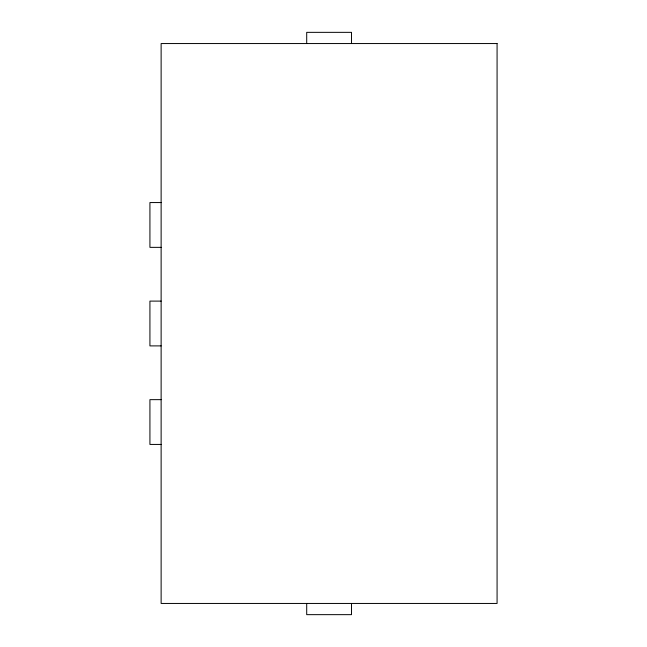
<?xml version="1.0" encoding="UTF-8"?>
<svg xmlns="http://www.w3.org/2000/svg" width="647" height="647" viewBox="0 0 647 647"><rect width="100%" height="100%" fill="white"/><g stroke="black" fill="none" stroke-linecap="round" stroke-linejoin="round"><path stroke-width="0.97" d="M161.127 202.56L149.926 202.56L149.926 247.356L161.127 247.356M161.127 301.106L149.926 301.106L149.926 345.894L161.127 345.894M161.127 399.652L149.926 399.652L149.926 444.432L161.127 444.432M351.499 43.551L351.499 32.35L306.702 32.35L306.702 43.551M351.499 603.449L351.499 614.65L306.702 614.65L306.702 603.449M497.074 43.551L161.127 43.551L161.127 603.449L497.074 603.449L497.074 43.551"/></g></svg>
